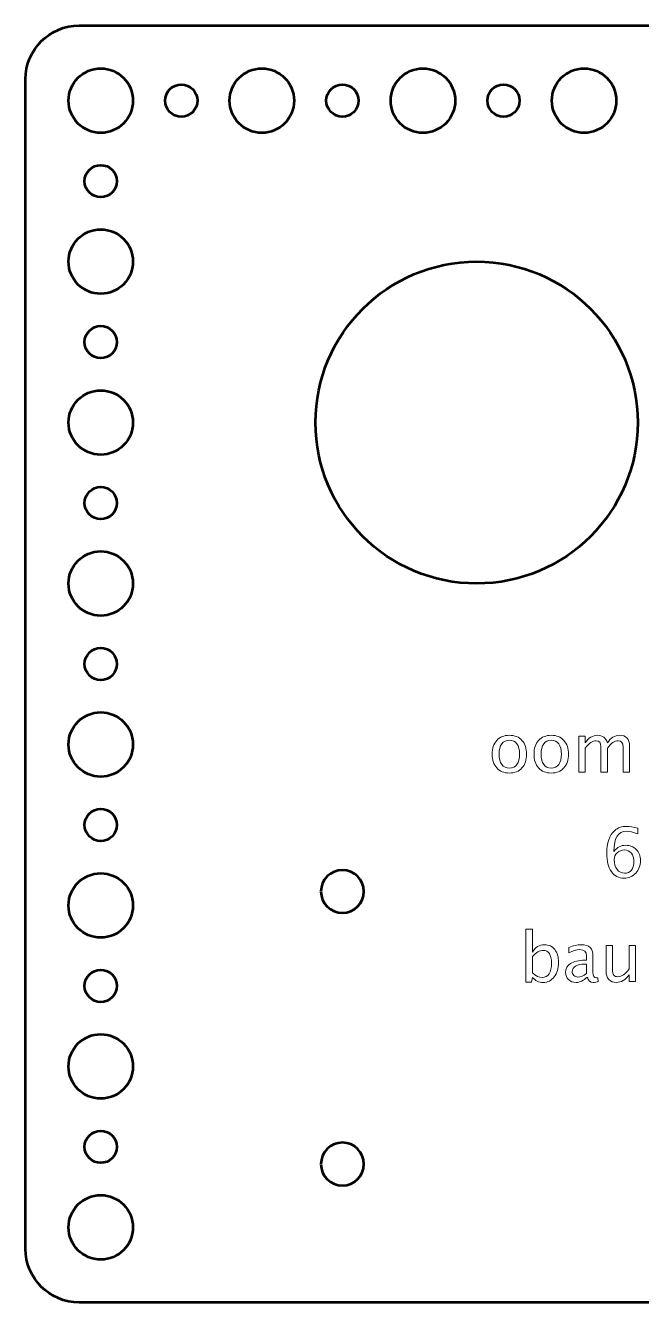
# Model space of a CAD drawing. Header units: centimetres. Extents: x -6.7 to 6.7, y -12.1 to 12.1.
# Drawn here: x -6.7 to -0.97, y 0.15 to 12.05 of the extents above; entities that cross this region are included whole.
import ezdxf

# ---------------------------------------------------------------- set-up
doc = ezdxf.new("R2010")
doc.units = ezdxf.units.CM
doc.header["$MEASUREMENT"] = 0
doc.layers.add('Layer 1', color=7, linetype='Continuous')

msp = doc.modelspace()

# ---------------------------------------------------------------- linework, layer by layer
at = {"layer": 'Layer 1', "lineweight": 53}
for points, knots in [([(6.2, 12.05), (6.2, 12.05), (-6.2, 12.05), (-6.2, 12.05), (-6.2, 12.05), (-6.47614, 12.05), (-6.7, 11.82614), (-6.7, 11.55), (-6.7, 11.55), (-6.7, 11.55), (-6.7, 0.65), (-6.7, 0.65), (-6.7, 0.65), (-6.7, 0.37386), (-6.47614, 0.15), (-6.2, 0.15), (-6.2, 0.15), (-6.2, 0.15), (6.2, 0.15), (6.2, 0.15), (6.2, 0.15), (6.47614, 0.15), (6.7, 0.37386), (6.7, 0.65), (6.7, 0.65), (6.7, 0.65), (6.7, 11.55), (6.7, 11.55), (6.7, 11.55), (6.7, 11.82614), (6.47614, 12.05), (6.2, 12.05)], [0, 0, 0, 0, 0.11111111, 0.11111111, 0.11111111, 0.11111111, 0.22222222, 0.22222222, 0.22222222, 0.22222222, 0.33333333, 0.33333333, 0.33333333, 0.33333333, 0.44444444, 0.44444444, 0.44444444, 0.44444444, 0.55555556, 0.55555556, 0.55555556, 0.55555556, 0.66666667, 0.66666667, 0.66666667, 0.66666667, 0.77777778, 0.77777778, 0.77777778, 0.77777778, 1, 1, 1, 1]), ([(-6.3, 11.35), (-6.3, 11.18431), (-6.16569, 11.05), (-6, 11.05), (-6, 11.05), (-5.83431, 11.05), (-5.7, 11.18431), (-5.7, 11.35), (-5.7, 11.35), (-5.7, 11.51569), (-5.83431, 11.65), (-6, 11.65), (-6, 11.65), (-6.16569, 11.65), (-6.3, 11.51569), (-6.3, 11.35)], [0, 0, 0, 0, 0.2, 0.2, 0.2, 0.2, 0.4, 0.4, 0.4, 0.4, 0.6, 0.6, 0.6, 0.6, 1, 1, 1, 1]), ([(-4.8, 11.35), (-4.8, 11.18431), (-4.66569, 11.05), (-4.5, 11.05), (-4.5, 11.05), (-4.33431, 11.05), (-4.2, 11.18431), (-4.2, 11.35), (-4.2, 11.35), (-4.2, 11.51569), (-4.33431, 11.65), (-4.5, 11.65), (-4.5, 11.65), (-4.66569, 11.65), (-4.8, 11.51569), (-4.8, 11.35)], [0, 0, 0, 0, 0.2, 0.2, 0.2, 0.2, 0.4, 0.4, 0.4, 0.4, 0.6, 0.6, 0.6, 0.6, 1, 1, 1, 1]), ([(-3.3, 11.35), (-3.3, 11.18431), (-3.16569, 11.05), (-3, 11.05), (-3, 11.05), (-2.83431, 11.05), (-2.7, 11.18431), (-2.7, 11.35), (-2.7, 11.35), (-2.7, 11.51569), (-2.83431, 11.65), (-3, 11.65), (-3, 11.65), (-3.16569, 11.65), (-3.3, 11.51569), (-3.3, 11.35)], [0, 0, 0, 0, 0.2, 0.2, 0.2, 0.2, 0.4, 0.4, 0.4, 0.4, 0.6, 0.6, 0.6, 0.6, 1, 1, 1, 1]), ([(-1.8, 11.35), (-1.8, 11.18431), (-1.66569, 11.05), (-1.5, 11.05), (-1.5, 11.05), (-1.33431, 11.05), (-1.2, 11.18431), (-1.2, 11.35), (-1.2, 11.35), (-1.2, 11.51569), (-1.33431, 11.65), (-1.5, 11.65), (-1.5, 11.65), (-1.66569, 11.65), (-1.8, 11.51569), (-1.8, 11.35)], [0, 0, 0, 0, 0.2, 0.2, 0.2, 0.2, 0.4, 0.4, 0.4, 0.4, 0.6, 0.6, 0.6, 0.6, 1, 1, 1, 1]), ([(-5.4, 11.35), (-5.4, 11.26716), (-5.33284, 11.2), (-5.25, 11.2), (-5.25, 11.2), (-5.16716, 11.2), (-5.1, 11.26716), (-5.1, 11.35), (-5.1, 11.35), (-5.1, 11.43284), (-5.16716, 11.5), (-5.25, 11.5), (-5.25, 11.5), (-5.33284, 11.5), (-5.4, 11.43284), (-5.4, 11.35)], [0, 0, 0, 0, 0.2, 0.2, 0.2, 0.2, 0.4, 0.4, 0.4, 0.4, 0.6, 0.6, 0.6, 0.6, 1, 1, 1, 1]), ([(-3.9, 11.35), (-3.9, 11.26716), (-3.83284, 11.2), (-3.75, 11.2), (-3.75, 11.2), (-3.66716, 11.2), (-3.6, 11.26716), (-3.6, 11.35), (-3.6, 11.35), (-3.6, 11.43284), (-3.66716, 11.5), (-3.75, 11.5), (-3.75, 11.5), (-3.83284, 11.5), (-3.9, 11.43284), (-3.9, 11.35)], [0, 0, 0, 0, 0.2, 0.2, 0.2, 0.2, 0.4, 0.4, 0.4, 0.4, 0.6, 0.6, 0.6, 0.6, 1, 1, 1, 1]), ([(-2.4, 11.35), (-2.4, 11.26716), (-2.33284, 11.2), (-2.25, 11.2), (-2.25, 11.2), (-2.16716, 11.2), (-2.1, 11.26716), (-2.1, 11.35), (-2.1, 11.35), (-2.1, 11.43284), (-2.16716, 11.5), (-2.25, 11.5), (-2.25, 11.5), (-2.33284, 11.5), (-2.4, 11.43284), (-2.4, 11.35)], [0, 0, 0, 0, 0.2, 0.2, 0.2, 0.2, 0.4, 0.4, 0.4, 0.4, 0.6, 0.6, 0.6, 0.6, 1, 1, 1, 1]), ([(-6.15, 10.6), (-6.15, 10.51716), (-6.08284, 10.45), (-6, 10.45), (-6, 10.45), (-5.91716, 10.45), (-5.85, 10.51716), (-5.85, 10.6), (-5.85, 10.6), (-5.85, 10.68284), (-5.91716, 10.75), (-6, 10.75), (-6, 10.75), (-6.08284, 10.75), (-6.15, 10.68284), (-6.15, 10.6)], [0, 0, 0, 0, 0.2, 0.2, 0.2, 0.2, 0.4, 0.4, 0.4, 0.4, 0.6, 0.6, 0.6, 0.6, 1, 1, 1, 1]), ([(-6.3, 9.85), (-6.3, 9.68431), (-6.16569, 9.55), (-6, 9.55), (-6, 9.55), (-5.83431, 9.55), (-5.7, 9.68431), (-5.7, 9.85), (-5.7, 9.85), (-5.7, 10.01569), (-5.83431, 10.15), (-6, 10.15), (-6, 10.15), (-6.16569, 10.15), (-6.3, 10.01569), (-6.3, 9.85)], [0, 0, 0, 0, 0.2, 0.2, 0.2, 0.2, 0.4, 0.4, 0.4, 0.4, 0.6, 0.6, 0.6, 0.6, 1, 1, 1, 1]), ([(-4, 8.35), (-4, 7.52157), (-3.32843, 6.85), (-2.5, 6.85), (-2.5, 6.85), (-1.67157, 6.85), (-1, 7.52157), (-1, 8.35), (-1, 8.35), (-1, 9.17843), (-1.67157, 9.85), (-2.5, 9.85), (-2.5, 9.85), (-3.32843, 9.85), (-4, 9.17843), (-4, 8.35)], [0, 0, 0, 0, 0.2, 0.2, 0.2, 0.2, 0.4, 0.4, 0.4, 0.4, 0.6, 0.6, 0.6, 0.6, 1, 1, 1, 1]), ([(-6.15, 9.1), (-6.15, 9.01716), (-6.08284, 8.95), (-6, 8.95), (-6, 8.95), (-5.91716, 8.95), (-5.85, 9.01716), (-5.85, 9.1), (-5.85, 9.1), (-5.85, 9.18284), (-5.91716, 9.25), (-6, 9.25), (-6, 9.25), (-6.08284, 9.25), (-6.15, 9.18284), (-6.15, 9.1)], [0, 0, 0, 0, 0.2, 0.2, 0.2, 0.2, 0.4, 0.4, 0.4, 0.4, 0.6, 0.6, 0.6, 0.6, 1, 1, 1, 1]), ([(-6.3, 8.35), (-6.3, 8.18431), (-6.16569, 8.05), (-6, 8.05), (-6, 8.05), (-5.83431, 8.05), (-5.7, 8.18431), (-5.7, 8.35), (-5.7, 8.35), (-5.7, 8.51569), (-5.83431, 8.65), (-6, 8.65), (-6, 8.65), (-6.16569, 8.65), (-6.3, 8.51569), (-6.3, 8.35)], [0, 0, 0, 0, 0.2, 0.2, 0.2, 0.2, 0.4, 0.4, 0.4, 0.4, 0.6, 0.6, 0.6, 0.6, 1, 1, 1, 1]), ([(-6.15, 7.6), (-6.15, 7.51716), (-6.08284, 7.45), (-6, 7.45), (-6, 7.45), (-5.91716, 7.45), (-5.85, 7.51716), (-5.85, 7.6), (-5.85, 7.6), (-5.85, 7.68284), (-5.91716, 7.75), (-6, 7.75), (-6, 7.75), (-6.08284, 7.75), (-6.15, 7.68284), (-6.15, 7.6)], [0, 0, 0, 0, 0.2, 0.2, 0.2, 0.2, 0.4, 0.4, 0.4, 0.4, 0.6, 0.6, 0.6, 0.6, 1, 1, 1, 1]), ([(-6.3, 6.85), (-6.3, 6.68431), (-6.16569, 6.55), (-6, 6.55), (-6, 6.55), (-5.83431, 6.55), (-5.7, 6.68431), (-5.7, 6.85), (-5.7, 6.85), (-5.7, 7.01569), (-5.83431, 7.15), (-6, 7.15), (-6, 7.15), (-6.16569, 7.15), (-6.3, 7.01569), (-6.3, 6.85)], [0, 0, 0, 0, 0.2, 0.2, 0.2, 0.2, 0.4, 0.4, 0.4, 0.4, 0.6, 0.6, 0.6, 0.6, 1, 1, 1, 1]), ([(-6.15, 6.1), (-6.15, 6.01716), (-6.08284, 5.95), (-6, 5.95), (-6, 5.95), (-5.91716, 5.95), (-5.85, 6.01716), (-5.85, 6.1), (-5.85, 6.1), (-5.85, 6.18284), (-5.91716, 6.25), (-6, 6.25), (-6, 6.25), (-6.08284, 6.25), (-6.15, 6.18284), (-6.15, 6.1)], [0, 0, 0, 0, 0.2, 0.2, 0.2, 0.2, 0.4, 0.4, 0.4, 0.4, 0.6, 0.6, 0.6, 0.6, 1, 1, 1, 1]), ([(-6.3, 5.35), (-6.3, 5.18431), (-6.16569, 5.05), (-6, 5.05), (-6, 5.05), (-5.83431, 5.05), (-5.7, 5.18431), (-5.7, 5.35), (-5.7, 5.35), (-5.7, 5.51569), (-5.83431, 5.65), (-6, 5.65), (-6, 5.65), (-6.16569, 5.65), (-6.3, 5.51569), (-6.3, 5.35)], [0, 0, 0, 0, 0.2, 0.2, 0.2, 0.2, 0.4, 0.4, 0.4, 0.4, 0.6, 0.6, 0.6, 0.6, 1, 1, 1, 1]), ([(-6.15, 4.6), (-6.15, 4.51716), (-6.08284, 4.45), (-6, 4.45), (-6, 4.45), (-5.91716, 4.45), (-5.85, 4.51716), (-5.85, 4.6), (-5.85, 4.6), (-5.85, 4.68284), (-5.91716, 4.75), (-6, 4.75), (-6, 4.75), (-6.08284, 4.75), (-6.15, 4.68284), (-6.15, 4.6)], [0, 0, 0, 0, 0.2, 0.2, 0.2, 0.2, 0.4, 0.4, 0.4, 0.4, 0.6, 0.6, 0.6, 0.6, 1, 1, 1, 1]), ([(-3.95, 3.98), (-3.95, 4.09046), (-3.86046, 4.18), (-3.75, 4.18), (-3.75, 4.18), (-3.63954, 4.18), (-3.55, 4.09046), (-3.55, 3.98), (-3.55, 3.98), (-3.55, 3.86954), (-3.63954, 3.78), (-3.75, 3.78), (-3.75, 3.78), (-3.86046, 3.78), (-3.95, 3.86954), (-3.95, 3.98)], [0, 0, 0, 0, 0.2, 0.2, 0.2, 0.2, 0.4, 0.4, 0.4, 0.4, 0.6, 0.6, 0.6, 0.6, 1, 1, 1, 1]), ([(-6.3, 3.85), (-6.3, 3.68431), (-6.16569, 3.55), (-6, 3.55), (-6, 3.55), (-5.83431, 3.55), (-5.7, 3.68431), (-5.7, 3.85), (-5.7, 3.85), (-5.7, 4.01569), (-5.83431, 4.15), (-6, 4.15), (-6, 4.15), (-6.16569, 4.15), (-6.3, 4.01569), (-6.3, 3.85)], [0, 0, 0, 0, 0.2, 0.2, 0.2, 0.2, 0.4, 0.4, 0.4, 0.4, 0.6, 0.6, 0.6, 0.6, 1, 1, 1, 1]), ([(-6.15, 3.1), (-6.15, 3.01716), (-6.08284, 2.95), (-6, 2.95), (-6, 2.95), (-5.91716, 2.95), (-5.85, 3.01716), (-5.85, 3.1), (-5.85, 3.1), (-5.85, 3.18284), (-5.91716, 3.25), (-6, 3.25), (-6, 3.25), (-6.08284, 3.25), (-6.15, 3.18284), (-6.15, 3.1)], [0, 0, 0, 0, 0.2, 0.2, 0.2, 0.2, 0.4, 0.4, 0.4, 0.4, 0.6, 0.6, 0.6, 0.6, 1, 1, 1, 1]), ([(-6.3, 2.35), (-6.3, 2.18431), (-6.16569, 2.05), (-6, 2.05), (-6, 2.05), (-5.83431, 2.05), (-5.7, 2.18431), (-5.7, 2.35), (-5.7, 2.35), (-5.7, 2.51569), (-5.83431, 2.65), (-6, 2.65), (-6, 2.65), (-6.16569, 2.65), (-6.3, 2.51569), (-6.3, 2.35)], [0, 0, 0, 0, 0.2, 0.2, 0.2, 0.2, 0.4, 0.4, 0.4, 0.4, 0.6, 0.6, 0.6, 0.6, 1, 1, 1, 1]), ([(-6.15, 1.6), (-6.15, 1.51716), (-6.08284, 1.45), (-6, 1.45), (-6, 1.45), (-5.91716, 1.45), (-5.85, 1.51716), (-5.85, 1.6), (-5.85, 1.6), (-5.85, 1.68284), (-5.91716, 1.75), (-6, 1.75), (-6, 1.75), (-6.08284, 1.75), (-6.15, 1.68284), (-6.15, 1.6)], [0, 0, 0, 0, 0.2, 0.2, 0.2, 0.2, 0.4, 0.4, 0.4, 0.4, 0.6, 0.6, 0.6, 0.6, 1, 1, 1, 1]), ([(-3.95, 1.44), (-3.95, 1.55046), (-3.86046, 1.64), (-3.75, 1.64), (-3.75, 1.64), (-3.63954, 1.64), (-3.55, 1.55046), (-3.55, 1.44), (-3.55, 1.44), (-3.55, 1.32954), (-3.63954, 1.24), (-3.75, 1.24), (-3.75, 1.24), (-3.86046, 1.24), (-3.95, 1.32954), (-3.95, 1.44)], [0, 0, 0, 0, 0.2, 0.2, 0.2, 0.2, 0.4, 0.4, 0.4, 0.4, 0.6, 0.6, 0.6, 0.6, 1, 1, 1, 1]), ([(-6.3, 0.85), (-6.3, 0.68431), (-6.16569, 0.55), (-6, 0.55), (-6, 0.55), (-5.83431, 0.55), (-5.7, 0.68431), (-5.7, 0.85), (-5.7, 0.85), (-5.7, 1.01569), (-5.83431, 1.15), (-6, 1.15), (-6, 1.15), (-6.16569, 1.15), (-6.3, 1.01569), (-6.3, 0.85)], [0, 0, 0, 0, 0.2, 0.2, 0.2, 0.2, 0.4, 0.4, 0.4, 0.4, 0.6, 0.6, 0.6, 0.6, 1, 1, 1, 1])]:
    msp.add_open_spline(points, degree=3, knots=knots, dxfattribs=at)
at = {"layer": 'Layer 1', "color": 5, "lineweight": 9}
for points, knots in [([(-2.19546, 5.08412), (-2.24489, 5.08412), (-2.28405, 5.09989), (-2.31283, 5.13143), (-2.31283, 5.13143), (-2.34173, 5.16297), (-2.35612, 5.20583), (-2.35612, 5.25991), (-2.35612, 5.25991), (-2.35612, 5.31388), (-2.34173, 5.35664), (-2.31283, 5.38807), (-2.31283, 5.38807), (-2.28405, 5.41951), (-2.24489, 5.43528), (-2.19546, 5.43528), (-2.19546, 5.43528), (-2.14603, 5.43528), (-2.10687, 5.41951), (-2.07809, 5.38807), (-2.07809, 5.38807), (-2.04919, 5.35664), (-2.0348, 5.31388), (-2.0348, 5.25991), (-2.0348, 5.25991), (-2.0348, 5.20583), (-2.04919, 5.16297), (-2.07809, 5.13143), (-2.07809, 5.13143), (-2.10687, 5.09989), (-2.14603, 5.08412), (-2.19546, 5.08412)], [0, 0, 0, 0, 0.11111111, 0.11111111, 0.11111111, 0.11111111, 0.22222222, 0.22222222, 0.22222222, 0.22222222, 0.33333333, 0.33333333, 0.33333333, 0.33333333, 0.44444444, 0.44444444, 0.44444444, 0.44444444, 0.55555556, 0.55555556, 0.55555556, 0.55555556, 0.66666667, 0.66666667, 0.66666667, 0.66666667, 0.77777778, 0.77777778, 0.77777778, 0.77777778, 1, 1, 1, 1]), ([(-2.19557, 5.12984), (-2.1654, 5.12984), (-2.1419, 5.14116), (-2.12518, 5.16392), (-2.12518, 5.16392), (-2.10857, 5.18657), (-2.1002, 5.21863), (-2.1002, 5.25991), (-2.1002, 5.25991), (-2.1002, 5.30108), (-2.10857, 5.33304), (-2.12518, 5.35569), (-2.12518, 5.35569), (-2.1419, 5.37823), (-2.1654, 5.38956), (-2.19557, 5.38956), (-2.19557, 5.38956), (-2.22584, 5.38956), (-2.24933, 5.37823), (-2.26584, 5.35569), (-2.26584, 5.35569), (-2.28246, 5.33304), (-2.29071, 5.30108), (-2.29071, 5.25991), (-2.29071, 5.25991), (-2.29071, 5.21863), (-2.28246, 5.18657), (-2.26584, 5.16392), (-2.26584, 5.16392), (-2.24933, 5.14116), (-2.22584, 5.12984), (-2.19557, 5.12984)], [0, 0, 0, 0, 0.11111111, 0.11111111, 0.11111111, 0.11111111, 0.22222222, 0.22222222, 0.22222222, 0.22222222, 0.33333333, 0.33333333, 0.33333333, 0.33333333, 0.44444444, 0.44444444, 0.44444444, 0.44444444, 0.55555556, 0.55555556, 0.55555556, 0.55555556, 0.66666667, 0.66666667, 0.66666667, 0.66666667, 0.77777778, 0.77777778, 0.77777778, 0.77777778, 1, 1, 1, 1]), ([(-1.80535, 5.08412), (-1.85478, 5.08412), (-1.89394, 5.09989), (-1.92272, 5.13143), (-1.92272, 5.13143), (-1.95162, 5.16297), (-1.96601, 5.20583), (-1.96601, 5.25991), (-1.96601, 5.25991), (-1.96601, 5.31388), (-1.95162, 5.35664), (-1.92272, 5.38807), (-1.92272, 5.38807), (-1.89394, 5.41951), (-1.85478, 5.43528), (-1.80535, 5.43528), (-1.80535, 5.43528), (-1.75592, 5.43528), (-1.71676, 5.41951), (-1.68798, 5.38807), (-1.68798, 5.38807), (-1.65908, 5.35664), (-1.64469, 5.31388), (-1.64469, 5.25991), (-1.64469, 5.25991), (-1.64469, 5.20583), (-1.65908, 5.16297), (-1.68798, 5.13143), (-1.68798, 5.13143), (-1.71676, 5.09989), (-1.75592, 5.08412), (-1.80535, 5.08412)], [0, 0, 0, 0, 0.11111111, 0.11111111, 0.11111111, 0.11111111, 0.22222222, 0.22222222, 0.22222222, 0.22222222, 0.33333333, 0.33333333, 0.33333333, 0.33333333, 0.44444444, 0.44444444, 0.44444444, 0.44444444, 0.55555556, 0.55555556, 0.55555556, 0.55555556, 0.66666667, 0.66666667, 0.66666667, 0.66666667, 0.77777778, 0.77777778, 0.77777778, 0.77777778, 1, 1, 1, 1]), ([(-1.80546, 5.12984), (-1.77529, 5.12984), (-1.75179, 5.14116), (-1.73507, 5.16392), (-1.73507, 5.16392), (-1.71846, 5.18657), (-1.71009, 5.21863), (-1.71009, 5.25991), (-1.71009, 5.25991), (-1.71009, 5.30108), (-1.71846, 5.33304), (-1.73507, 5.35569), (-1.73507, 5.35569), (-1.75179, 5.37823), (-1.77529, 5.38956), (-1.80546, 5.38956), (-1.80546, 5.38956), (-1.83573, 5.38956), (-1.85922, 5.37823), (-1.87573, 5.35569), (-1.87573, 5.35569), (-1.89235, 5.33304), (-1.9006, 5.30108), (-1.9006, 5.25991), (-1.9006, 5.25991), (-1.9006, 5.21863), (-1.89235, 5.18657), (-1.87573, 5.16392), (-1.87573, 5.16392), (-1.85922, 5.14116), (-1.83573, 5.12984), (-1.80546, 5.12984)], [0, 0, 0, 0, 0.11111111, 0.11111111, 0.11111111, 0.11111111, 0.22222222, 0.22222222, 0.22222222, 0.22222222, 0.33333333, 0.33333333, 0.33333333, 0.33333333, 0.44444444, 0.44444444, 0.44444444, 0.44444444, 0.55555556, 0.55555556, 0.55555556, 0.55555556, 0.66666667, 0.66666667, 0.66666667, 0.66666667, 0.77777778, 0.77777778, 0.77777778, 0.77777778, 1, 1, 1, 1]), ([(-1.54924, 5.09174), (-1.54924, 5.09174), (-1.54924, 5.42829), (-1.54924, 5.42829), (-1.54924, 5.42829), (-1.54924, 5.42829), (-1.48828, 5.42829), (-1.48828, 5.42829), (-1.48828, 5.42829), (-1.48828, 5.42829), (-1.48828, 5.36468), (-1.48828, 5.36468), (-1.48828, 5.36468), (-1.45854, 5.41178), (-1.42044, 5.43528), (-1.37376, 5.43528), (-1.37376, 5.43528), (-1.32878, 5.43528), (-1.29819, 5.41178), (-1.28189, 5.36468), (-1.28189, 5.36468), (-1.253, 5.4122), (-1.21533, 5.43591), (-1.16908, 5.43591), (-1.16908, 5.43591), (-1.13955, 5.43591), (-1.11658, 5.42723), (-1.10018, 5.40977), (-1.10018, 5.40977), (-1.08377, 5.39231), (-1.07552, 5.36786), (-1.07552, 5.33643), (-1.07552, 5.33643), (-1.07552, 5.33643), (-1.07552, 5.09174), (-1.07552, 5.09174), (-1.07552, 5.09174), (-1.07552, 5.09174), (-1.13648, 5.09174), (-1.13648, 5.09174), (-1.13648, 5.09174), (-1.13648, 5.09174), (-1.13648, 5.32637), (-1.13648, 5.32637), (-1.13648, 5.32637), (-1.13648, 5.36468), (-1.15172, 5.38384), (-1.1822, 5.38384), (-1.1822, 5.38384), (-1.21384, 5.38384), (-1.24708, 5.36151), (-1.28189, 5.31674), (-1.28189, 5.31674), (-1.28189, 5.31674), (-1.28189, 5.09174), (-1.28189, 5.09174), (-1.28189, 5.09174), (-1.28189, 5.09174), (-1.34285, 5.09174), (-1.34285, 5.09174), (-1.34285, 5.09174), (-1.34285, 5.09174), (-1.34285, 5.32658), (-1.34285, 5.32658), (-1.34285, 5.32658), (-1.34285, 5.36521), (-1.35831, 5.38448), (-1.38932, 5.38448), (-1.38932, 5.38448), (-1.42012, 5.38448), (-1.45314, 5.36204), (-1.48828, 5.31706), (-1.48828, 5.31706), (-1.48828, 5.31706), (-1.48828, 5.09174), (-1.48828, 5.09174), (-1.48828, 5.09174), (-1.48828, 5.09174), (-1.54924, 5.09174), (-1.54924, 5.09174)], [0, 0, 0, 0, 0.04761905, 0.04761905, 0.04761905, 0.04761905, 0.0952381, 0.0952381, 0.0952381, 0.0952381, 0.14285714, 0.14285714, 0.14285714, 0.14285714, 0.19047619, 0.19047619, 0.19047619, 0.19047619, 0.23809524, 0.23809524, 0.23809524, 0.23809524, 0.28571429, 0.28571429, 0.28571429, 0.28571429, 0.33333333, 0.33333333, 0.33333333, 0.33333333, 0.38095238, 0.38095238, 0.38095238, 0.38095238, 0.42857143, 0.42857143, 0.42857143, 0.42857143, 0.47619048, 0.47619048, 0.47619048, 0.47619048, 0.52380952, 0.52380952, 0.52380952, 0.52380952, 0.57142857, 0.57142857, 0.57142857, 0.57142857, 0.61904762, 0.61904762, 0.61904762, 0.61904762, 0.66666667, 0.66666667, 0.66666667, 0.66666667, 0.71428571, 0.71428571, 0.71428571, 0.71428571, 0.76190476, 0.76190476, 0.76190476, 0.76190476, 0.80952381, 0.80952381, 0.80952381, 0.80952381, 0.85714286, 0.85714286, 0.85714286, 0.85714286, 0.9047619, 0.9047619, 0.9047619, 0.9047619, 1, 1, 1, 1]), ([(-1.22225, 4.35387), (-1.19304, 4.39166), (-1.15632, 4.4106), (-1.11207, 4.4106), (-1.11207, 4.4106), (-1.07196, 4.4106), (-1.03915, 4.39737), (-1.01354, 4.37081), (-1.01354, 4.37081), (-0.98803, 4.34424), (-0.97522, 4.31016), (-0.97522, 4.26857), (-0.97522, 4.26857), (-0.97522, 4.22084), (-0.98951, 4.18158), (-1.01819, 4.15078), (-1.01819, 4.15078), (-1.04687, 4.11998), (-1.08328, 4.10453), (-1.12763, 4.10453), (-1.12763, 4.10453), (-1.17801, 4.10453), (-1.21759, 4.12496), (-1.24606, 4.1657), (-1.24606, 4.1657), (-1.27464, 4.20655), (-1.28892, 4.26307), (-1.28892, 4.33514), (-1.28892, 4.33514), (-1.28892, 4.4323), (-1.26395, 4.50352), (-1.2141, 4.54903), (-1.2141, 4.54903), (-1.18701, 4.57401), (-1.14954, 4.5865), (-1.1018, 4.5865), (-1.1018, 4.5865), (-1.07407, 4.5865), (-1.03968, 4.58078), (-0.99872, 4.56935), (-0.99872, 4.56935), (-0.99872, 4.56935), (-0.99872, 4.51601), (-0.99872, 4.51601), (-0.99872, 4.51601), (-1.04201, 4.53252), (-1.07757, 4.54078), (-1.10551, 4.54078), (-1.10551, 4.54078), (-1.1833, 4.54078), (-1.22225, 4.47844), (-1.22225, 4.35387)], [0, 0, 0, 0, 0.07142857, 0.07142857, 0.07142857, 0.07142857, 0.14285714, 0.14285714, 0.14285714, 0.14285714, 0.21428571, 0.21428571, 0.21428571, 0.21428571, 0.28571429, 0.28571429, 0.28571429, 0.28571429, 0.35714286, 0.35714286, 0.35714286, 0.35714286, 0.42857143, 0.42857143, 0.42857143, 0.42857143, 0.5, 0.5, 0.5, 0.5, 0.57142857, 0.57142857, 0.57142857, 0.57142857, 0.64285714, 0.64285714, 0.64285714, 0.64285714, 0.71428571, 0.71428571, 0.71428571, 0.71428571, 0.78571429, 0.78571429, 0.78571429, 0.78571429, 0.85714286, 0.85714286, 0.85714286, 0.85714286, 1, 1, 1, 1]), ([(-1.03618, 4.25651), (-1.03618, 4.29048), (-1.04402, 4.31736), (-1.05979, 4.33715), (-1.05979, 4.33715), (-1.07555, 4.35694), (-1.09714, 4.36679), (-1.12457, 4.36679), (-1.12457, 4.36679), (-1.15071, 4.36679), (-1.17304, 4.35811), (-1.19166, 4.34064), (-1.19166, 4.34064), (-1.2104, 4.32329), (-1.21971, 4.30233), (-1.21971, 4.27789), (-1.21971, 4.27789), (-1.21971, 4.23936), (-1.21082, 4.20846), (-1.19315, 4.18518), (-1.19315, 4.18518), (-1.17537, 4.16189), (-1.15187, 4.15025), (-1.12266, 4.15025), (-1.12266, 4.15025), (-1.09609, 4.15025), (-1.07503, 4.15978), (-1.05947, 4.17883), (-1.05947, 4.17883), (-1.04391, 4.19788), (-1.03618, 4.2238), (-1.03618, 4.25651)], [0, 0, 0, 0, 0.11111111, 0.11111111, 0.11111111, 0.11111111, 0.22222222, 0.22222222, 0.22222222, 0.22222222, 0.33333333, 0.33333333, 0.33333333, 0.33333333, 0.44444444, 0.44444444, 0.44444444, 0.44444444, 0.55555556, 0.55555556, 0.55555556, 0.55555556, 0.66666667, 0.66666667, 0.66666667, 0.66666667, 0.77777778, 0.77777778, 0.77777778, 0.77777778, 1, 1, 1, 1]), ([(-2.04189, 3.13637), (-2.04189, 3.13637), (-2.04189, 3.62977), (-2.04189, 3.62977), (-2.04189, 3.62977), (-2.04189, 3.62977), (-1.98093, 3.62977), (-1.98093, 3.62977), (-1.98093, 3.62977), (-1.98093, 3.62977), (-1.98093, 3.41312), (-1.98093, 3.41312), (-1.98093, 3.41312), (-1.95595, 3.46022), (-1.91838, 3.48372), (-1.86831, 3.48372), (-1.86831, 3.48372), (-1.82778, 3.48372), (-1.79592, 3.469), (-1.77264, 3.43948), (-1.77264, 3.43948), (-1.74936, 3.40995), (-1.73771, 3.36963), (-1.73771, 3.31851), (-1.73771, 3.31851), (-1.73771, 3.26284), (-1.75094, 3.21786), (-1.7773, 3.18378), (-1.7773, 3.18378), (-1.80365, 3.1496), (-1.83836, 3.13256), (-1.88133, 3.13256), (-1.88133, 3.13256), (-1.92124, 3.13256), (-1.95447, 3.1478), (-1.98093, 3.17839), (-1.98093, 3.17839), (-1.98093, 3.17839), (-1.98834, 3.13637), (-1.98834, 3.13637), (-1.98834, 3.13637), (-1.98834, 3.13637), (-2.04189, 3.13637), (-2.04189, 3.13637)], [0, 0, 0, 0, 0.08333333, 0.08333333, 0.08333333, 0.08333333, 0.16666667, 0.16666667, 0.16666667, 0.16666667, 0.25, 0.25, 0.25, 0.25, 0.33333333, 0.33333333, 0.33333333, 0.33333333, 0.41666667, 0.41666667, 0.41666667, 0.41666667, 0.5, 0.5, 0.5, 0.5, 0.58333333, 0.58333333, 0.58333333, 0.58333333, 0.66666667, 0.66666667, 0.66666667, 0.66666667, 0.75, 0.75, 0.75, 0.75, 0.83333333, 0.83333333, 0.83333333, 0.83333333, 1, 1, 1, 1]), ([(-1.46879, 3.18304), (-1.50542, 3.14939), (-1.54066, 3.13256), (-1.57453, 3.13256), (-1.57453, 3.13256), (-1.60236, 3.13256), (-1.62554, 3.14124), (-1.64385, 3.1587), (-1.64385, 3.1587), (-1.66226, 3.17616), (-1.67147, 3.19818), (-1.67147, 3.22474), (-1.67147, 3.22474), (-1.67147, 3.26147), (-1.65602, 3.28972), (-1.62511, 3.30941), (-1.62511, 3.30941), (-1.59421, 3.32909), (-1.54987, 3.33894), (-1.49208, 3.33894), (-1.49208, 3.33894), (-1.49208, 3.33894), (-1.47778, 3.33894), (-1.47778, 3.33894), (-1.47778, 3.33894), (-1.47778, 3.33894), (-1.47778, 3.37947), (-1.47778, 3.37947), (-1.47778, 3.37947), (-1.47778, 3.41852), (-1.49811, 3.438), (-1.53886, 3.438), (-1.53886, 3.438), (-1.5704, 3.438), (-1.6049, 3.42805), (-1.64226, 3.40815), (-1.64226, 3.40815), (-1.64226, 3.40815), (-1.64226, 3.45832), (-1.64226, 3.45832), (-1.64226, 3.45832), (-1.6012, 3.47525), (-1.56246, 3.48372), (-1.52616, 3.48372), (-1.52616, 3.48372), (-1.4888, 3.48372), (-1.46117, 3.47525), (-1.44349, 3.45821), (-1.44349, 3.45821), (-1.42571, 3.44117), (-1.41682, 3.41492), (-1.41682, 3.37947), (-1.41682, 3.37947), (-1.41682, 3.37947), (-1.41682, 3.22739), (-1.41682, 3.22739), (-1.41682, 3.22739), (-1.41682, 3.19257), (-1.40614, 3.17511), (-1.38465, 3.17511), (-1.38465, 3.17511), (-1.38201, 3.17511), (-1.37809, 3.17553), (-1.3729, 3.17638), (-1.3729, 3.17638), (-1.3729, 3.17638), (-1.36856, 3.14251), (-1.36856, 3.14251), (-1.36856, 3.14251), (-1.38243, 3.13584), (-1.39767, 3.13256), (-1.41439, 3.13256), (-1.41439, 3.13256), (-1.44286, 3.13256), (-1.46096, 3.14939), (-1.46879, 3.18304)], [0, 0, 0, 0, 0.05, 0.05, 0.05, 0.05, 0.1, 0.1, 0.1, 0.1, 0.15, 0.15, 0.15, 0.15, 0.2, 0.2, 0.2, 0.2, 0.25, 0.25, 0.25, 0.25, 0.3, 0.3, 0.3, 0.3, 0.35, 0.35, 0.35, 0.35, 0.4, 0.4, 0.4, 0.4, 0.45, 0.45, 0.45, 0.45, 0.5, 0.5, 0.5, 0.5, 0.55, 0.55, 0.55, 0.55, 0.6, 0.6, 0.6, 0.6, 0.65, 0.65, 0.65, 0.65, 0.7, 0.7, 0.7, 0.7, 0.75, 0.75, 0.75, 0.75, 0.8, 0.8, 0.8, 0.8, 0.85, 0.85, 0.85, 0.85, 0.9, 0.9, 0.9, 0.9, 1, 1, 1, 1]), ([(-1.0808, 3.14018), (-1.0808, 3.14018), (-1.0808, 3.20347), (-1.0808, 3.20347), (-1.0808, 3.20347), (-1.11329, 3.15616), (-1.15278, 3.13256), (-1.19913, 3.13256), (-1.19913, 3.13256), (-1.22855, 3.13256), (-1.25194, 3.14177), (-1.2693, 3.16029), (-1.2693, 3.16029), (-1.28676, 3.17881), (-1.29544, 3.20368), (-1.29544, 3.23511), (-1.29544, 3.23511), (-1.29544, 3.23511), (-1.29544, 3.47673), (-1.29544, 3.47673), (-1.29544, 3.47673), (-1.29544, 3.47673), (-1.23448, 3.47673), (-1.23448, 3.47673), (-1.23448, 3.47673), (-1.23448, 3.47673), (-1.23448, 3.25501), (-1.23448, 3.25501), (-1.23448, 3.25501), (-1.23448, 3.22972), (-1.23078, 3.21183), (-1.22347, 3.20125), (-1.22347, 3.20125), (-1.21606, 3.19056), (-1.20379, 3.18527), (-1.18654, 3.18527), (-1.18654, 3.18527), (-1.14928, 3.18527), (-1.11393, 3.20971), (-1.0808, 3.25871), (-1.0808, 3.25871), (-1.0808, 3.25871), (-1.0808, 3.47673), (-1.0808, 3.47673), (-1.0808, 3.47673), (-1.0808, 3.47673), (-1.01984, 3.47673), (-1.01984, 3.47673), (-1.01984, 3.47673), (-1.01984, 3.47673), (-1.01984, 3.14018), (-1.01984, 3.14018), (-1.01984, 3.14018), (-1.01984, 3.14018), (-1.0808, 3.14018), (-1.0808, 3.14018)], [0, 0, 0, 0, 0.06666667, 0.06666667, 0.06666667, 0.06666667, 0.13333333, 0.13333333, 0.13333333, 0.13333333, 0.2, 0.2, 0.2, 0.2, 0.26666667, 0.26666667, 0.26666667, 0.26666667, 0.33333333, 0.33333333, 0.33333333, 0.33333333, 0.4, 0.4, 0.4, 0.4, 0.46666667, 0.46666667, 0.46666667, 0.46666667, 0.53333333, 0.53333333, 0.53333333, 0.53333333, 0.6, 0.6, 0.6, 0.6, 0.66666667, 0.66666667, 0.66666667, 0.66666667, 0.73333333, 0.73333333, 0.73333333, 0.73333333, 0.8, 0.8, 0.8, 0.8, 0.86666667, 0.86666667, 0.86666667, 0.86666667, 1, 1, 1, 1]), ([(-1.98093, 3.2204), (-1.9495, 3.19236), (-1.91955, 3.17828), (-1.89108, 3.17828), (-1.89108, 3.17828), (-1.86302, 3.17828), (-1.84133, 3.19003), (-1.82609, 3.21342), (-1.82609, 3.21342), (-1.81074, 3.23681), (-1.80312, 3.26972), (-1.80312, 3.31227), (-1.80312, 3.31227), (-1.80312, 3.39101), (-1.82915, 3.43038), (-1.88122, 3.43038), (-1.88122, 3.43038), (-1.91531, 3.43038), (-1.94854, 3.41196), (-1.98093, 3.37502), (-1.98093, 3.37502), (-1.98093, 3.37502), (-1.98093, 3.2204), (-1.98093, 3.2204)], [0, 0, 0, 0, 0.14285714, 0.14285714, 0.14285714, 0.14285714, 0.28571429, 0.28571429, 0.28571429, 0.28571429, 0.42857143, 0.42857143, 0.42857143, 0.42857143, 0.57142857, 0.57142857, 0.57142857, 0.57142857, 0.71428571, 0.71428571, 0.71428571, 0.71428571, 1, 1, 1, 1]), ([(-1.47778, 3.21627), (-1.47778, 3.21627), (-1.47778, 3.30274), (-1.47778, 3.30274), (-1.47778, 3.30274), (-1.47778, 3.30274), (-1.49737, 3.30338), (-1.49737, 3.30338), (-1.49737, 3.30338), (-1.53124, 3.30338), (-1.55855, 3.29713), (-1.57939, 3.28464), (-1.57939, 3.28464), (-1.60014, 3.27205), (-1.61051, 3.25543), (-1.61051, 3.23469), (-1.61051, 3.23469), (-1.61051, 3.22019), (-1.60532, 3.20791), (-1.59506, 3.19786), (-1.59506, 3.19786), (-1.58469, 3.18781), (-1.57209, 3.18273), (-1.55717, 3.18273), (-1.55717, 3.18273), (-1.53177, 3.18273), (-1.50531, 3.19394), (-1.47778, 3.21627)], [0, 0, 0, 0, 0.125, 0.125, 0.125, 0.125, 0.25, 0.25, 0.25, 0.25, 0.375, 0.375, 0.375, 0.375, 0.5, 0.5, 0.5, 0.5, 0.625, 0.625, 0.625, 0.625, 0.75, 0.75, 0.75, 0.75, 1, 1, 1, 1])]:
    msp.add_open_spline(points, degree=3, knots=knots, dxfattribs=at)

doc.saveas('drawing.dxf')
